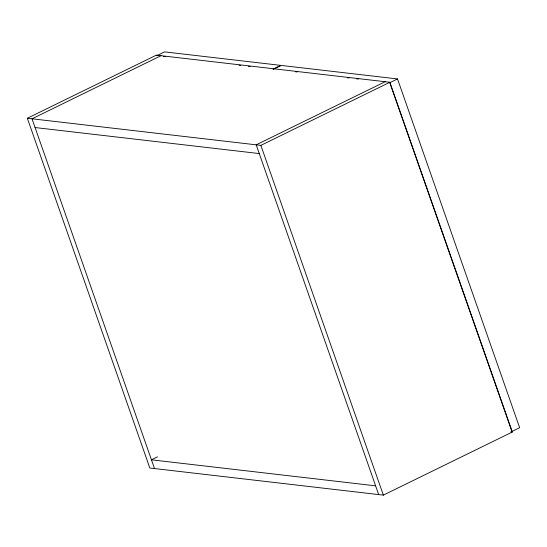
<?xml version="1.0" encoding="UTF-8"?>
<svg xmlns="http://www.w3.org/2000/svg" width="547" height="547" viewBox="0 0 547 547"><rect width="100%" height="100%" fill="white"/><g stroke="black" fill="none" stroke-linecap="round" stroke-linejoin="round"><path stroke-width="0.82" d="M27.35 118.255L156.339 55.144L389.861 82.262L512.341 432.014L383.351 495.124L149.83 468.013L27.35 118.255L260.864 145.372L389.861 82.262M156.77 55.664L164.51 51.876L280.748 65.373L273.008 69.161M161.009 55.691L32.02 118.802L154.5 468.553M273.527 69.216L281.267 65.435L397.512 78.932L519.65 427.713L511.91 431.494L389.772 82.713L397.512 78.932M385.191 81.715L256.194 144.825L378.681 494.584M157.543 456.82L151.437 459.808L375.618 485.839M163.56 56.45L165.256 56.649M239.073 65.216L240.769 65.414M248.406 66.303L250.102 66.502M295.592 71.78L297.288 71.978M347.345 77.79L349.041 77.989M356.678 78.871L358.374 79.069M35.083 127.547L259.257 153.57M510.782 431.829L512.341 432.014M260.864 145.372L383.351 495.124"/></g></svg>
